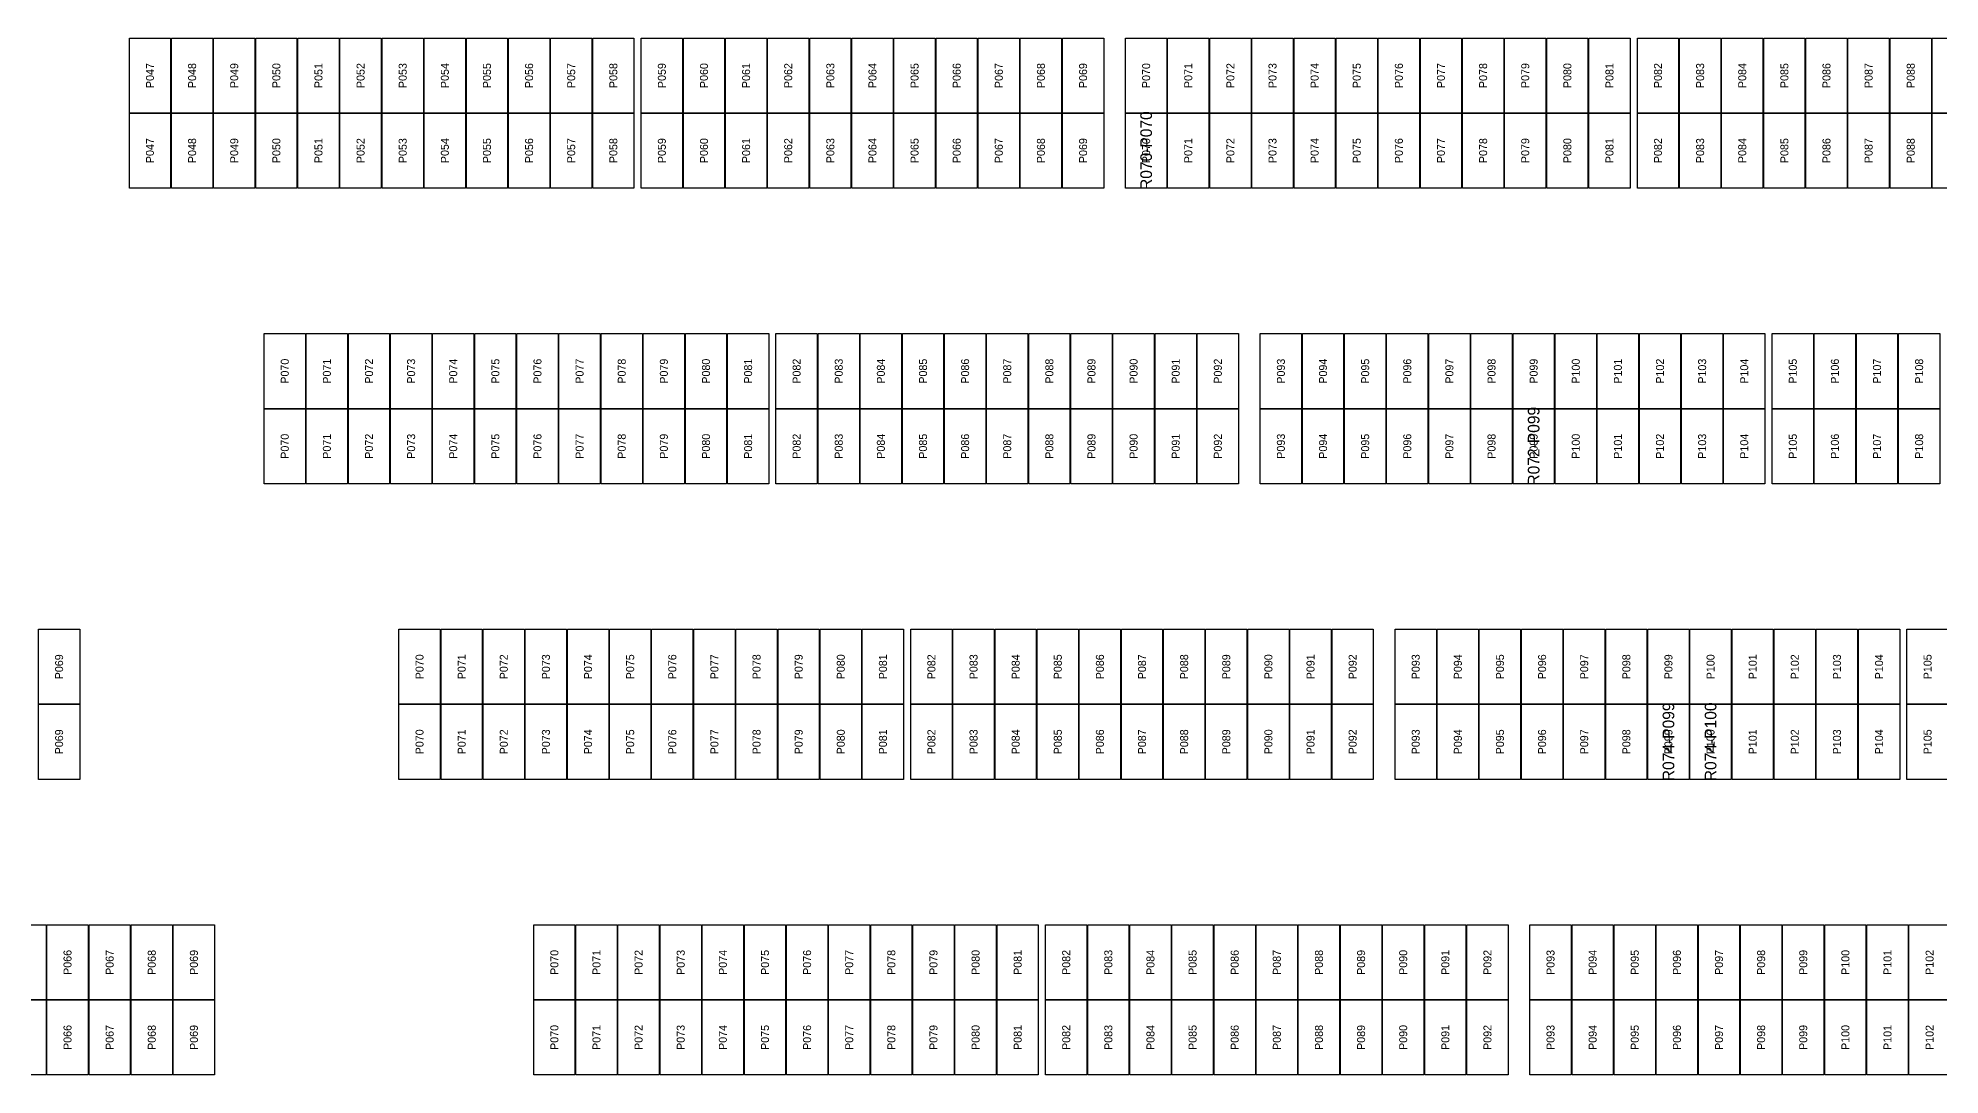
# Model space of a CAD drawing. Extents: x 296295 to 296770, y 651564 to 652121.
# Drawn here: x 296581.8 to 296634.1, y 651816 to 651844.5 of the extents above; entities that cross this region are included whole.
import ezdxf
from ezdxf.enums import TextEntityAlignment as Align

# ---------------------------------------------------------------- set-up
doc = ezdxf.new("R2010")
doc.units = 0

msp = doc.modelspace()

# ---------------------------------------------------------------- linework, layer by layer
at = {"layer": 'DEFECTIVE_PANELS'}
for points in [[(296611.702, 651842.464), (296612.836, 651842.464), (296612.836, 651840.401), (296611.702, 651840.401)], [(296622.355, 651834.338), (296623.489, 651834.338), (296623.489, 651832.275), (296622.355, 651832.275)], [(296626.061, 651826.212), (296627.195, 651826.212), (296627.195, 651824.149), (296626.061, 651824.149)], [(296627.219, 651826.212), (296628.353, 651826.212), (296628.353, 651824.149), (296627.219, 651824.149)]]:
    msp.add_lwpolyline(points, close=True, dxfattribs=at)
at = {"layer": 'PANELS_MASTER'}
for points in [[(296584.316, 651844.527), (296585.45, 651844.527), (296585.45, 651842.464), (296584.316, 651842.464)], [(296585.474, 651844.527), (296586.608, 651844.527), (296586.608, 651842.464), (296585.474, 651842.464)], [(296586.632, 651844.527), (296587.766, 651844.527), (296587.766, 651842.464), (296586.632, 651842.464)], [(296587.79, 651844.527), (296588.924, 651844.527), (296588.924, 651842.464), (296587.79, 651842.464)], [(296588.948, 651844.527), (296590.082, 651844.527), (296590.082, 651842.464), (296588.948, 651842.464)], [(296590.106, 651844.527), (296591.24, 651844.527), (296591.24, 651842.464), (296590.106, 651842.464)], [(296591.264, 651844.527), (296592.398, 651844.527), (296592.398, 651842.464), (296591.264, 651842.464)], [(296592.422, 651844.527), (296593.556, 651844.527), (296593.556, 651842.464), (296592.422, 651842.464)], [(296593.58, 651844.527), (296594.714, 651844.527), (296594.714, 651842.464), (296593.58, 651842.464)], [(296594.738, 651844.527), (296595.872, 651844.527), (296595.872, 651842.464), (296594.738, 651842.464)], [(296595.896, 651844.527), (296597.03, 651844.527), (296597.03, 651842.464), (296595.896, 651842.464)], [(296597.054, 651844.527), (296598.188, 651844.527), (296598.188, 651842.464), (296597.054, 651842.464)], [(296598.388, 651844.527), (296599.522, 651844.527), (296599.522, 651842.464), (296598.388, 651842.464)], [(296599.546, 651844.527), (296600.68, 651844.527), (296600.68, 651842.464), (296599.546, 651842.464)], [(296600.704, 651844.527), (296601.838, 651844.527), (296601.838, 651842.464), (296600.704, 651842.464)], [(296601.862, 651844.527), (296602.996, 651844.527), (296602.996, 651842.464), (296601.862, 651842.464)], [(296603.02, 651844.527), (296604.154, 651844.527), (296604.154, 651842.464), (296603.02, 651842.464)], [(296604.178, 651844.527), (296605.312, 651844.527), (296605.312, 651842.464), (296604.178, 651842.464)], [(296605.336, 651844.527), (296606.47, 651844.527), (296606.47, 651842.464), (296605.336, 651842.464)], [(296606.494, 651844.527), (296607.628, 651844.527), (296607.628, 651842.464), (296606.494, 651842.464)], [(296607.652, 651844.527), (296608.786, 651844.527), (296608.786, 651842.464), (296607.652, 651842.464)], [(296608.81, 651844.527), (296609.944, 651844.527), (296609.944, 651842.464), (296608.81, 651842.464)], [(296609.968, 651844.527), (296611.102, 651844.527), (296611.102, 651842.464), (296609.968, 651842.464)], [(296611.702, 651844.527), (296612.836, 651844.527), (296612.836, 651842.464), (296611.702, 651842.464)], [(296612.86, 651844.527), (296613.994, 651844.527), (296613.994, 651842.464), (296612.86, 651842.464)], [(296614.018, 651844.527), (296615.152, 651844.527), (296615.152, 651842.464), (296614.018, 651842.464)], [(296615.176, 651844.527), (296616.31, 651844.527), (296616.31, 651842.464), (296615.176, 651842.464)], [(296616.334, 651844.527), (296617.468, 651844.527), (296617.468, 651842.464), (296616.334, 651842.464)], [(296617.492, 651844.527), (296618.626, 651844.527), (296618.626, 651842.464), (296617.492, 651842.464)], [(296618.65, 651844.527), (296619.784, 651844.527), (296619.784, 651842.464), (296618.65, 651842.464)], [(296619.808, 651844.527), (296620.942, 651844.527), (296620.942, 651842.464), (296619.808, 651842.464)], [(296620.966, 651844.527), (296622.1, 651844.527), (296622.1, 651842.464), (296620.966, 651842.464)], [(296622.124, 651844.527), (296623.258, 651844.527), (296623.258, 651842.464), (296622.124, 651842.464)], [(296623.282, 651844.527), (296624.416, 651844.527), (296624.416, 651842.464), (296623.282, 651842.464)], [(296624.44, 651844.527), (296625.574, 651844.527), (296625.574, 651842.464), (296624.44, 651842.464)], [(296625.774, 651844.527), (296626.908, 651844.527), (296626.908, 651842.464), (296625.774, 651842.464)], [(296626.932, 651844.527), (296628.066, 651844.527), (296628.066, 651842.464), (296626.932, 651842.464)], [(296628.09, 651844.527), (296629.224, 651844.527), (296629.224, 651842.464), (296628.09, 651842.464)], [(296629.248, 651844.527), (296630.382, 651844.527), (296630.382, 651842.464), (296629.248, 651842.464)], [(296630.406, 651844.527), (296631.54, 651844.527), (296631.54, 651842.464), (296630.406, 651842.464)], [(296631.564, 651844.527), (296632.698, 651844.527), (296632.698, 651842.464), (296631.564, 651842.464)], [(296632.722, 651844.527), (296633.856, 651844.527), (296633.856, 651842.464), (296632.722, 651842.464)], [(296633.88, 651844.527), (296635.014, 651844.527), (296635.014, 651842.464), (296633.88, 651842.464)], [(296584.316, 651842.464), (296585.45, 651842.464), (296585.45, 651840.401), (296584.316, 651840.401)], [(296585.474, 651842.464), (296586.608, 651842.464), (296586.608, 651840.401), (296585.474, 651840.401)], [(296586.632, 651842.464), (296587.766, 651842.464), (296587.766, 651840.401), (296586.632, 651840.401)], [(296587.79, 651842.464), (296588.924, 651842.464), (296588.924, 651840.401), (296587.79, 651840.401)], [(296588.948, 651842.464), (296590.082, 651842.464), (296590.082, 651840.401), (296588.948, 651840.401)], [(296590.106, 651842.464), (296591.24, 651842.464), (296591.24, 651840.401), (296590.106, 651840.401)], [(296591.264, 651842.464), (296592.398, 651842.464), (296592.398, 651840.401), (296591.264, 651840.401)], [(296592.422, 651842.464), (296593.556, 651842.464), (296593.556, 651840.401), (296592.422, 651840.401)], [(296593.58, 651842.464), (296594.714, 651842.464), (296594.714, 651840.401), (296593.58, 651840.401)], [(296594.738, 651842.464), (296595.872, 651842.464), (296595.872, 651840.401), (296594.738, 651840.401)], [(296595.896, 651842.464), (296597.03, 651842.464), (296597.03, 651840.401), (296595.896, 651840.401)], [(296597.054, 651842.464), (296598.188, 651842.464), (296598.188, 651840.401), (296597.054, 651840.401)], [(296598.388, 651842.464), (296599.522, 651842.464), (296599.522, 651840.401), (296598.388, 651840.401)], [(296599.546, 651842.464), (296600.68, 651842.464), (296600.68, 651840.401), (296599.546, 651840.401)], [(296600.704, 651842.464), (296601.838, 651842.464), (296601.838, 651840.401), (296600.704, 651840.401)], [(296601.862, 651842.464), (296602.996, 651842.464), (296602.996, 651840.401), (296601.862, 651840.401)], [(296603.02, 651842.464), (296604.154, 651842.464), (296604.154, 651840.401), (296603.02, 651840.401)], [(296604.178, 651842.464), (296605.312, 651842.464), (296605.312, 651840.401), (296604.178, 651840.401)], [(296605.336, 651842.464), (296606.47, 651842.464), (296606.47, 651840.401), (296605.336, 651840.401)], [(296606.494, 651842.464), (296607.628, 651842.464), (296607.628, 651840.401), (296606.494, 651840.401)], [(296607.652, 651842.464), (296608.786, 651842.464), (296608.786, 651840.401), (296607.652, 651840.401)], [(296608.81, 651842.464), (296609.944, 651842.464), (296609.944, 651840.401), (296608.81, 651840.401)], [(296609.968, 651842.464), (296611.102, 651842.464), (296611.102, 651840.401), (296609.968, 651840.401)], [(296612.86, 651842.464), (296613.994, 651842.464), (296613.994, 651840.401), (296612.86, 651840.401)], [(296614.018, 651842.464), (296615.152, 651842.464), (296615.152, 651840.401), (296614.018, 651840.401)], [(296615.176, 651842.464), (296616.31, 651842.464), (296616.31, 651840.401), (296615.176, 651840.401)], [(296616.334, 651842.464), (296617.468, 651842.464), (296617.468, 651840.401), (296616.334, 651840.401)], [(296617.492, 651842.464), (296618.626, 651842.464), (296618.626, 651840.401), (296617.492, 651840.401)], [(296618.65, 651842.464), (296619.784, 651842.464), (296619.784, 651840.401), (296618.65, 651840.401)], [(296619.808, 651842.464), (296620.942, 651842.464), (296620.942, 651840.401), (296619.808, 651840.401)], [(296620.966, 651842.464), (296622.1, 651842.464), (296622.1, 651840.401), (296620.966, 651840.401)], [(296622.124, 651842.464), (296623.258, 651842.464), (296623.258, 651840.401), (296622.124, 651840.401)], [(296623.282, 651842.464), (296624.416, 651842.464), (296624.416, 651840.401), (296623.282, 651840.401)], [(296624.44, 651842.464), (296625.574, 651842.464), (296625.574, 651840.401), (296624.44, 651840.401)], [(296625.774, 651842.464), (296626.908, 651842.464), (296626.908, 651840.401), (296625.774, 651840.401)], [(296626.932, 651842.464), (296628.066, 651842.464), (296628.066, 651840.401), (296626.932, 651840.401)], [(296628.09, 651842.464), (296629.224, 651842.464), (296629.224, 651840.401), (296628.09, 651840.401)], [(296629.248, 651842.464), (296630.382, 651842.464), (296630.382, 651840.401), (296629.248, 651840.401)], [(296630.406, 651842.464), (296631.54, 651842.464), (296631.54, 651840.401), (296630.406, 651840.401)], [(296631.564, 651842.464), (296632.698, 651842.464), (296632.698, 651840.401), (296631.564, 651840.401)], [(296632.722, 651842.464), (296633.856, 651842.464), (296633.856, 651840.401), (296632.722, 651840.401)], [(296633.88, 651842.464), (296635.014, 651842.464), (296635.014, 651840.401), (296633.88, 651840.401)], [(296588.021, 651836.401), (296589.155, 651836.401), (296589.155, 651834.338), (296588.021, 651834.338)], [(296589.179, 651836.401), (296590.313, 651836.401), (296590.313, 651834.338), (296589.179, 651834.338)], [(296590.337, 651836.401), (296591.471, 651836.401), (296591.471, 651834.338), (296590.337, 651834.338)], [(296591.495, 651836.401), (296592.629, 651836.401), (296592.629, 651834.338), (296591.495, 651834.338)], [(296592.653, 651836.401), (296593.787, 651836.401), (296593.787, 651834.338), (296592.653, 651834.338)], [(296593.811, 651836.401), (296594.945, 651836.401), (296594.945, 651834.338), (296593.811, 651834.338)], [(296594.969, 651836.401), (296596.103, 651836.401), (296596.103, 651834.338), (296594.969, 651834.338)], [(296596.127, 651836.401), (296597.261, 651836.401), (296597.261, 651834.338), (296596.127, 651834.338)], [(296597.285, 651836.401), (296598.419, 651836.401), (296598.419, 651834.338), (296597.285, 651834.338)], [(296598.443, 651836.401), (296599.577, 651836.401), (296599.577, 651834.338), (296598.443, 651834.338)], [(296599.601, 651836.401), (296600.735, 651836.401), (296600.735, 651834.338), (296599.601, 651834.338)], [(296600.759, 651836.401), (296601.893, 651836.401), (296601.893, 651834.338), (296600.759, 651834.338)], [(296602.093, 651836.401), (296603.227, 651836.401), (296603.227, 651834.338), (296602.093, 651834.338)], [(296603.251, 651836.401), (296604.385, 651836.401), (296604.385, 651834.338), (296603.251, 651834.338)], [(296604.409, 651836.401), (296605.543, 651836.401), (296605.543, 651834.338), (296604.409, 651834.338)], [(296605.567, 651836.401), (296606.701, 651836.401), (296606.701, 651834.338), (296605.567, 651834.338)], [(296606.725, 651836.401), (296607.859, 651836.401), (296607.859, 651834.338), (296606.725, 651834.338)], [(296607.883, 651836.401), (296609.017, 651836.401), (296609.017, 651834.338), (296607.883, 651834.338)], [(296609.041, 651836.401), (296610.175, 651836.401), (296610.175, 651834.338), (296609.041, 651834.338)], [(296610.199, 651836.401), (296611.333, 651836.401), (296611.333, 651834.338), (296610.199, 651834.338)], [(296611.357, 651836.401), (296612.491, 651836.401), (296612.491, 651834.338), (296611.357, 651834.338)], [(296612.515, 651836.401), (296613.649, 651836.401), (296613.649, 651834.338), (296612.515, 651834.338)], [(296613.673, 651836.401), (296614.807, 651836.401), (296614.807, 651834.338), (296613.673, 651834.338)], [(296615.407, 651836.401), (296616.541, 651836.401), (296616.541, 651834.338), (296615.407, 651834.338)], [(296616.565, 651836.401), (296617.699, 651836.401), (296617.699, 651834.338), (296616.565, 651834.338)], [(296617.723, 651836.401), (296618.857, 651836.401), (296618.857, 651834.338), (296617.723, 651834.338)], [(296618.881, 651836.401), (296620.015, 651836.401), (296620.015, 651834.338), (296618.881, 651834.338)], [(296620.039, 651836.401), (296621.173, 651836.401), (296621.173, 651834.338), (296620.039, 651834.338)], [(296621.197, 651836.401), (296622.331, 651836.401), (296622.331, 651834.338), (296621.197, 651834.338)], [(296622.355, 651836.401), (296623.489, 651836.401), (296623.489, 651834.338), (296622.355, 651834.338)], [(296623.513, 651836.401), (296624.647, 651836.401), (296624.647, 651834.338), (296623.513, 651834.338)], [(296624.671, 651836.401), (296625.805, 651836.401), (296625.805, 651834.338), (296624.671, 651834.338)], [(296625.829, 651836.401), (296626.963, 651836.401), (296626.963, 651834.338), (296625.829, 651834.338)], [(296626.987, 651836.401), (296628.121, 651836.401), (296628.121, 651834.338), (296626.987, 651834.338)], [(296628.145, 651836.401), (296629.279, 651836.401), (296629.279, 651834.338), (296628.145, 651834.338)], [(296629.479, 651836.401), (296630.613, 651836.401), (296630.613, 651834.338), (296629.479, 651834.338)], [(296630.637, 651836.401), (296631.771, 651836.401), (296631.771, 651834.338), (296630.637, 651834.338)], [(296631.795, 651836.401), (296632.929, 651836.401), (296632.929, 651834.338), (296631.795, 651834.338)], [(296632.953, 651836.401), (296634.087, 651836.401), (296634.087, 651834.338), (296632.953, 651834.338)], [(296588.021, 651834.338), (296589.155, 651834.338), (296589.155, 651832.275), (296588.021, 651832.275)], [(296589.179, 651834.338), (296590.313, 651834.338), (296590.313, 651832.275), (296589.179, 651832.275)], [(296590.337, 651834.338), (296591.471, 651834.338), (296591.471, 651832.275), (296590.337, 651832.275)], [(296591.495, 651834.338), (296592.629, 651834.338), (296592.629, 651832.275), (296591.495, 651832.275)], [(296592.653, 651834.338), (296593.787, 651834.338), (296593.787, 651832.275), (296592.653, 651832.275)], [(296593.811, 651834.338), (296594.945, 651834.338), (296594.945, 651832.275), (296593.811, 651832.275)], [(296594.969, 651834.338), (296596.103, 651834.338), (296596.103, 651832.275), (296594.969, 651832.275)], [(296596.127, 651834.338), (296597.261, 651834.338), (296597.261, 651832.275), (296596.127, 651832.275)], [(296597.285, 651834.338), (296598.419, 651834.338), (296598.419, 651832.275), (296597.285, 651832.275)], [(296598.443, 651834.338), (296599.577, 651834.338), (296599.577, 651832.275), (296598.443, 651832.275)], [(296599.601, 651834.338), (296600.735, 651834.338), (296600.735, 651832.275), (296599.601, 651832.275)], [(296600.759, 651834.338), (296601.893, 651834.338), (296601.893, 651832.275), (296600.759, 651832.275)], [(296602.093, 651834.338), (296603.227, 651834.338), (296603.227, 651832.275), (296602.093, 651832.275)], [(296603.251, 651834.338), (296604.385, 651834.338), (296604.385, 651832.275), (296603.251, 651832.275)], [(296604.409, 651834.338), (296605.543, 651834.338), (296605.543, 651832.275), (296604.409, 651832.275)], [(296605.567, 651834.338), (296606.701, 651834.338), (296606.701, 651832.275), (296605.567, 651832.275)], [(296606.725, 651834.338), (296607.859, 651834.338), (296607.859, 651832.275), (296606.725, 651832.275)], [(296607.883, 651834.338), (296609.017, 651834.338), (296609.017, 651832.275), (296607.883, 651832.275)], [(296609.041, 651834.338), (296610.175, 651834.338), (296610.175, 651832.275), (296609.041, 651832.275)], [(296610.199, 651834.338), (296611.333, 651834.338), (296611.333, 651832.275), (296610.199, 651832.275)], [(296611.357, 651834.338), (296612.491, 651834.338), (296612.491, 651832.275), (296611.357, 651832.275)], [(296612.515, 651834.338), (296613.649, 651834.338), (296613.649, 651832.275), (296612.515, 651832.275)], [(296613.673, 651834.338), (296614.807, 651834.338), (296614.807, 651832.275), (296613.673, 651832.275)], [(296615.407, 651834.338), (296616.541, 651834.338), (296616.541, 651832.275), (296615.407, 651832.275)], [(296616.565, 651834.338), (296617.699, 651834.338), (296617.699, 651832.275), (296616.565, 651832.275)], [(296617.723, 651834.338), (296618.857, 651834.338), (296618.857, 651832.275), (296617.723, 651832.275)], [(296618.881, 651834.338), (296620.015, 651834.338), (296620.015, 651832.275), (296618.881, 651832.275)], [(296620.039, 651834.338), (296621.173, 651834.338), (296621.173, 651832.275), (296620.039, 651832.275)], [(296621.197, 651834.338), (296622.331, 651834.338), (296622.331, 651832.275), (296621.197, 651832.275)], [(296623.513, 651834.338), (296624.647, 651834.338), (296624.647, 651832.275), (296623.513, 651832.275)], [(296624.671, 651834.338), (296625.805, 651834.338), (296625.805, 651832.275), (296624.671, 651832.275)], [(296625.829, 651834.338), (296626.963, 651834.338), (296626.963, 651832.275), (296625.829, 651832.275)], [(296626.987, 651834.338), (296628.121, 651834.338), (296628.121, 651832.275), (296626.987, 651832.275)], [(296628.145, 651834.338), (296629.279, 651834.338), (296629.279, 651832.275), (296628.145, 651832.275)], [(296629.479, 651834.338), (296630.613, 651834.338), (296630.613, 651832.275), (296629.479, 651832.275)], [(296630.637, 651834.338), (296631.771, 651834.338), (296631.771, 651832.275), (296630.637, 651832.275)], [(296631.795, 651834.338), (296632.929, 651834.338), (296632.929, 651832.275), (296631.795, 651832.275)], [(296632.953, 651834.338), (296634.087, 651834.338), (296634.087, 651832.275), (296632.953, 651832.275)], [(296581.817, 651828.275), (296582.951, 651828.275), (296582.951, 651826.212), (296581.817, 651826.212)], [(296591.727, 651828.275), (296592.861, 651828.275), (296592.861, 651826.212), (296591.727, 651826.212)], [(296592.885, 651828.275), (296594.019, 651828.275), (296594.019, 651826.212), (296592.885, 651826.212)], [(296594.043, 651828.275), (296595.177, 651828.275), (296595.177, 651826.212), (296594.043, 651826.212)], [(296595.201, 651828.275), (296596.335, 651828.275), (296596.335, 651826.212), (296595.201, 651826.212)], [(296596.359, 651828.275), (296597.493, 651828.275), (296597.493, 651826.212), (296596.359, 651826.212)], [(296597.517, 651828.275), (296598.651, 651828.275), (296598.651, 651826.212), (296597.517, 651826.212)], [(296598.675, 651828.275), (296599.809, 651828.275), (296599.809, 651826.212), (296598.675, 651826.212)], [(296599.833, 651828.275), (296600.967, 651828.275), (296600.967, 651826.212), (296599.833, 651826.212)], [(296600.991, 651828.275), (296602.125, 651828.275), (296602.125, 651826.212), (296600.991, 651826.212)], [(296602.149, 651828.275), (296603.283, 651828.275), (296603.283, 651826.212), (296602.149, 651826.212)], [(296603.307, 651828.275), (296604.441, 651828.275), (296604.441, 651826.212), (296603.307, 651826.212)], [(296604.465, 651828.275), (296605.599, 651828.275), (296605.599, 651826.212), (296604.465, 651826.212)], [(296605.799, 651828.275), (296606.933, 651828.275), (296606.933, 651826.212), (296605.799, 651826.212)], [(296606.957, 651828.275), (296608.091, 651828.275), (296608.091, 651826.212), (296606.957, 651826.212)], [(296608.115, 651828.275), (296609.249, 651828.275), (296609.249, 651826.212), (296608.115, 651826.212)], [(296609.273, 651828.275), (296610.407, 651828.275), (296610.407, 651826.212), (296609.273, 651826.212)], [(296610.431, 651828.275), (296611.565, 651828.275), (296611.565, 651826.212), (296610.431, 651826.212)], [(296611.589, 651828.275), (296612.723, 651828.275), (296612.723, 651826.212), (296611.589, 651826.212)], [(296612.747, 651828.275), (296613.881, 651828.275), (296613.881, 651826.212), (296612.747, 651826.212)], [(296613.905, 651828.275), (296615.039, 651828.275), (296615.039, 651826.212), (296613.905, 651826.212)], [(296615.063, 651828.275), (296616.197, 651828.275), (296616.197, 651826.212), (296615.063, 651826.212)], [(296616.221, 651828.275), (296617.355, 651828.275), (296617.355, 651826.212), (296616.221, 651826.212)], [(296617.379, 651828.275), (296618.513, 651828.275), (296618.513, 651826.212), (296617.379, 651826.212)], [(296619.113, 651828.275), (296620.247, 651828.275), (296620.247, 651826.212), (296619.113, 651826.212)], [(296620.271, 651828.275), (296621.405, 651828.275), (296621.405, 651826.212), (296620.271, 651826.212)], [(296621.429, 651828.275), (296622.563, 651828.275), (296622.563, 651826.212), (296621.429, 651826.212)], [(296622.587, 651828.275), (296623.721, 651828.275), (296623.721, 651826.212), (296622.587, 651826.212)], [(296623.745, 651828.275), (296624.879, 651828.275), (296624.879, 651826.212), (296623.745, 651826.212)], [(296624.903, 651828.275), (296626.037, 651828.275), (296626.037, 651826.212), (296624.903, 651826.212)], [(296626.061, 651828.275), (296627.195, 651828.275), (296627.195, 651826.212), (296626.061, 651826.212)], [(296627.219, 651828.275), (296628.353, 651828.275), (296628.353, 651826.212), (296627.219, 651826.212)], [(296628.377, 651828.275), (296629.511, 651828.275), (296629.511, 651826.212), (296628.377, 651826.212)], [(296629.535, 651828.275), (296630.669, 651828.275), (296630.669, 651826.212), (296629.535, 651826.212)], [(296630.693, 651828.275), (296631.827, 651828.275), (296631.827, 651826.212), (296630.693, 651826.212)], [(296631.851, 651828.275), (296632.985, 651828.275), (296632.985, 651826.212), (296631.851, 651826.212)], [(296633.185, 651828.275), (296634.319, 651828.275), (296634.319, 651826.212), (296633.185, 651826.212)], [(296581.817, 651826.212), (296582.951, 651826.212), (296582.951, 651824.149), (296581.817, 651824.149)], [(296591.727, 651826.212), (296592.861, 651826.212), (296592.861, 651824.149), (296591.727, 651824.149)], [(296592.885, 651826.212), (296594.019, 651826.212), (296594.019, 651824.149), (296592.885, 651824.149)], [(296594.043, 651826.212), (296595.177, 651826.212), (296595.177, 651824.149), (296594.043, 651824.149)], [(296595.201, 651826.212), (296596.335, 651826.212), (296596.335, 651824.149), (296595.201, 651824.149)], [(296596.359, 651826.212), (296597.493, 651826.212), (296597.493, 651824.149), (296596.359, 651824.149)], [(296597.517, 651826.212), (296598.651, 651826.212), (296598.651, 651824.149), (296597.517, 651824.149)], [(296598.675, 651826.212), (296599.809, 651826.212), (296599.809, 651824.149), (296598.675, 651824.149)], [(296599.833, 651826.212), (296600.967, 651826.212), (296600.967, 651824.149), (296599.833, 651824.149)], [(296600.991, 651826.212), (296602.125, 651826.212), (296602.125, 651824.149), (296600.991, 651824.149)], [(296602.149, 651826.212), (296603.283, 651826.212), (296603.283, 651824.149), (296602.149, 651824.149)], [(296603.307, 651826.212), (296604.441, 651826.212), (296604.441, 651824.149), (296603.307, 651824.149)], [(296604.465, 651826.212), (296605.599, 651826.212), (296605.599, 651824.149), (296604.465, 651824.149)], [(296605.799, 651826.212), (296606.933, 651826.212), (296606.933, 651824.149), (296605.799, 651824.149)], [(296606.957, 651826.212), (296608.091, 651826.212), (296608.091, 651824.149), (296606.957, 651824.149)], [(296608.115, 651826.212), (296609.249, 651826.212), (296609.249, 651824.149), (296608.115, 651824.149)], [(296609.273, 651826.212), (296610.407, 651826.212), (296610.407, 651824.149), (296609.273, 651824.149)], [(296610.431, 651826.212), (296611.565, 651826.212), (296611.565, 651824.149), (296610.431, 651824.149)], [(296611.589, 651826.212), (296612.723, 651826.212), (296612.723, 651824.149), (296611.589, 651824.149)], [(296612.747, 651826.212), (296613.881, 651826.212), (296613.881, 651824.149), (296612.747, 651824.149)], [(296613.905, 651826.212), (296615.039, 651826.212), (296615.039, 651824.149), (296613.905, 651824.149)], [(296615.063, 651826.212), (296616.197, 651826.212), (296616.197, 651824.149), (296615.063, 651824.149)], [(296616.221, 651826.212), (296617.355, 651826.212), (296617.355, 651824.149), (296616.221, 651824.149)], [(296617.379, 651826.212), (296618.513, 651826.212), (296618.513, 651824.149), (296617.379, 651824.149)], [(296619.113, 651826.212), (296620.247, 651826.212), (296620.247, 651824.149), (296619.113, 651824.149)], [(296620.271, 651826.212), (296621.405, 651826.212), (296621.405, 651824.149), (296620.271, 651824.149)], [(296621.429, 651826.212), (296622.563, 651826.212), (296622.563, 651824.149), (296621.429, 651824.149)], [(296622.587, 651826.212), (296623.721, 651826.212), (296623.721, 651824.149), (296622.587, 651824.149)], [(296623.745, 651826.212), (296624.879, 651826.212), (296624.879, 651824.149), (296623.745, 651824.149)], [(296624.903, 651826.212), (296626.037, 651826.212), (296626.037, 651824.149), (296624.903, 651824.149)], [(296628.377, 651826.212), (296629.511, 651826.212), (296629.511, 651824.149), (296628.377, 651824.149)], [(296629.535, 651826.212), (296630.669, 651826.212), (296630.669, 651824.149), (296629.535, 651824.149)], [(296630.693, 651826.212), (296631.827, 651826.212), (296631.827, 651824.149), (296630.693, 651824.149)], [(296631.851, 651826.212), (296632.985, 651826.212), (296632.985, 651824.149), (296631.851, 651824.149)], [(296633.185, 651826.212), (296634.319, 651826.212), (296634.319, 651824.149), (296633.185, 651824.149)], [(296580.891, 651820.149), (296582.025, 651820.149), (296582.025, 651818.086), (296580.891, 651818.086)], [(296582.049, 651820.149), (296583.183, 651820.149), (296583.183, 651818.086), (296582.049, 651818.086)], [(296583.207, 651820.149), (296584.341, 651820.149), (296584.341, 651818.086), (296583.207, 651818.086)], [(296584.365, 651820.149), (296585.499, 651820.149), (296585.499, 651818.086), (296584.365, 651818.086)], [(296585.523, 651820.149), (296586.657, 651820.149), (296586.657, 651818.086), (296585.523, 651818.086)], [(296595.433, 651820.149), (296596.567, 651820.149), (296596.567, 651818.086), (296595.433, 651818.086)], [(296596.591, 651820.149), (296597.725, 651820.149), (296597.725, 651818.086), (296596.591, 651818.086)], [(296597.749, 651820.149), (296598.883, 651820.149), (296598.883, 651818.086), (296597.749, 651818.086)], [(296598.907, 651820.149), (296600.041, 651820.149), (296600.041, 651818.086), (296598.907, 651818.086)], [(296600.065, 651820.149), (296601.199, 651820.149), (296601.199, 651818.086), (296600.065, 651818.086)], [(296601.223, 651820.149), (296602.357, 651820.149), (296602.357, 651818.086), (296601.223, 651818.086)], [(296602.381, 651820.149), (296603.515, 651820.149), (296603.515, 651818.086), (296602.381, 651818.086)], [(296603.539, 651820.149), (296604.673, 651820.149), (296604.673, 651818.086), (296603.539, 651818.086)], [(296604.697, 651820.149), (296605.831, 651820.149), (296605.831, 651818.086), (296604.697, 651818.086)], [(296605.855, 651820.149), (296606.989, 651820.149), (296606.989, 651818.086), (296605.855, 651818.086)], [(296607.013, 651820.149), (296608.147, 651820.149), (296608.147, 651818.086), (296607.013, 651818.086)], [(296608.171, 651820.149), (296609.305, 651820.149), (296609.305, 651818.086), (296608.171, 651818.086)], [(296609.505, 651820.149), (296610.639, 651820.149), (296610.639, 651818.086), (296609.505, 651818.086)], [(296610.663, 651820.149), (296611.797, 651820.149), (296611.797, 651818.086), (296610.663, 651818.086)], [(296611.821, 651820.149), (296612.955, 651820.149), (296612.955, 651818.086), (296611.821, 651818.086)], [(296612.979, 651820.149), (296614.113, 651820.149), (296614.113, 651818.086), (296612.979, 651818.086)], [(296614.137, 651820.149), (296615.271, 651820.149), (296615.271, 651818.086), (296614.137, 651818.086)], [(296615.295, 651820.149), (296616.429, 651820.149), (296616.429, 651818.086), (296615.295, 651818.086)], [(296616.453, 651820.149), (296617.587, 651820.149), (296617.587, 651818.086), (296616.453, 651818.086)], [(296617.611, 651820.149), (296618.745, 651820.149), (296618.745, 651818.086), (296617.611, 651818.086)], [(296618.769, 651820.149), (296619.903, 651820.149), (296619.903, 651818.086), (296618.769, 651818.086)], [(296619.927, 651820.149), (296621.061, 651820.149), (296621.061, 651818.086), (296619.927, 651818.086)], [(296621.085, 651820.149), (296622.219, 651820.149), (296622.219, 651818.086), (296621.085, 651818.086)], [(296622.819, 651820.149), (296623.953, 651820.149), (296623.953, 651818.086), (296622.819, 651818.086)], [(296623.977, 651820.149), (296625.111, 651820.149), (296625.111, 651818.086), (296623.977, 651818.086)], [(296625.135, 651820.149), (296626.269, 651820.149), (296626.269, 651818.086), (296625.135, 651818.086)], [(296626.293, 651820.149), (296627.427, 651820.149), (296627.427, 651818.086), (296626.293, 651818.086)], [(296627.451, 651820.149), (296628.585, 651820.149), (296628.585, 651818.086), (296627.451, 651818.086)], [(296628.609, 651820.149), (296629.743, 651820.149), (296629.743, 651818.086), (296628.609, 651818.086)], [(296629.767, 651820.149), (296630.901, 651820.149), (296630.901, 651818.086), (296629.767, 651818.086)], [(296630.925, 651820.149), (296632.059, 651820.149), (296632.059, 651818.086), (296630.925, 651818.086)], [(296632.083, 651820.149), (296633.217, 651820.149), (296633.217, 651818.086), (296632.083, 651818.086)], [(296633.241, 651820.149), (296634.375, 651820.149), (296634.375, 651818.086), (296633.241, 651818.086)], [(296580.891, 651818.086), (296582.025, 651818.086), (296582.025, 651816.023), (296580.891, 651816.023)], [(296582.049, 651818.086), (296583.183, 651818.086), (296583.183, 651816.023), (296582.049, 651816.023)], [(296583.207, 651818.086), (296584.341, 651818.086), (296584.341, 651816.023), (296583.207, 651816.023)], [(296584.365, 651818.086), (296585.499, 651818.086), (296585.499, 651816.023), (296584.365, 651816.023)], [(296585.523, 651818.086), (296586.657, 651818.086), (296586.657, 651816.023), (296585.523, 651816.023)], [(296595.433, 651818.086), (296596.567, 651818.086), (296596.567, 651816.023), (296595.433, 651816.023)], [(296596.591, 651818.086), (296597.725, 651818.086), (296597.725, 651816.023), (296596.591, 651816.023)], [(296597.749, 651818.086), (296598.883, 651818.086), (296598.883, 651816.023), (296597.749, 651816.023)], [(296598.907, 651818.086), (296600.041, 651818.086), (296600.041, 651816.023), (296598.907, 651816.023)], [(296600.065, 651818.086), (296601.199, 651818.086), (296601.199, 651816.023), (296600.065, 651816.023)], [(296601.223, 651818.086), (296602.357, 651818.086), (296602.357, 651816.023), (296601.223, 651816.023)], [(296602.381, 651818.086), (296603.515, 651818.086), (296603.515, 651816.023), (296602.381, 651816.023)], [(296603.539, 651818.086), (296604.673, 651818.086), (296604.673, 651816.023), (296603.539, 651816.023)], [(296604.697, 651818.086), (296605.831, 651818.086), (296605.831, 651816.023), (296604.697, 651816.023)], [(296605.855, 651818.086), (296606.989, 651818.086), (296606.989, 651816.023), (296605.855, 651816.023)], [(296607.013, 651818.086), (296608.147, 651818.086), (296608.147, 651816.023), (296607.013, 651816.023)], [(296608.171, 651818.086), (296609.305, 651818.086), (296609.305, 651816.023), (296608.171, 651816.023)], [(296609.505, 651818.086), (296610.639, 651818.086), (296610.639, 651816.023), (296609.505, 651816.023)], [(296610.663, 651818.086), (296611.797, 651818.086), (296611.797, 651816.023), (296610.663, 651816.023)], [(296611.821, 651818.086), (296612.955, 651818.086), (296612.955, 651816.023), (296611.821, 651816.023)], [(296612.979, 651818.086), (296614.113, 651818.086), (296614.113, 651816.023), (296612.979, 651816.023)], [(296614.137, 651818.086), (296615.271, 651818.086), (296615.271, 651816.023), (296614.137, 651816.023)], [(296615.295, 651818.086), (296616.429, 651818.086), (296616.429, 651816.023), (296615.295, 651816.023)], [(296616.453, 651818.086), (296617.587, 651818.086), (296617.587, 651816.023), (296616.453, 651816.023)], [(296617.611, 651818.086), (296618.745, 651818.086), (296618.745, 651816.023), (296617.611, 651816.023)], [(296618.769, 651818.086), (296619.903, 651818.086), (296619.903, 651816.023), (296618.769, 651816.023)], [(296619.927, 651818.086), (296621.061, 651818.086), (296621.061, 651816.023), (296619.927, 651816.023)], [(296621.085, 651818.086), (296622.219, 651818.086), (296622.219, 651816.023), (296621.085, 651816.023)], [(296622.819, 651818.086), (296623.953, 651818.086), (296623.953, 651816.023), (296622.819, 651816.023)], [(296623.977, 651818.086), (296625.111, 651818.086), (296625.111, 651816.023), (296623.977, 651816.023)], [(296625.135, 651818.086), (296626.269, 651818.086), (296626.269, 651816.023), (296625.135, 651816.023)], [(296626.293, 651818.086), (296627.427, 651818.086), (296627.427, 651816.023), (296626.293, 651816.023)], [(296627.451, 651818.086), (296628.585, 651818.086), (296628.585, 651816.023), (296627.451, 651816.023)], [(296628.609, 651818.086), (296629.743, 651818.086), (296629.743, 651816.023), (296628.609, 651816.023)], [(296629.767, 651818.086), (296630.901, 651818.086), (296630.901, 651816.023), (296629.767, 651816.023)], [(296630.925, 651818.086), (296632.059, 651818.086), (296632.059, 651816.023), (296630.925, 651816.023)], [(296632.083, 651818.086), (296633.217, 651818.086), (296633.217, 651816.023), (296632.083, 651816.023)], [(296633.241, 651818.086), (296634.375, 651818.086), (296634.375, 651816.023), (296633.241, 651816.023)]]:
    msp.add_lwpolyline(points, close=True, dxfattribs=at)

# ---------------------------------------------------------------- texts
at = {"layer": 'DEFECT_LABELS'}
for s, p in [('R070-P070', (296612.269, 651841.432)), ('R072-P099', (296622.922, 651833.306)), ('R074-P099', (296626.628, 651825.18)), ('R074-P100', (296627.786, 651825.18))]:
    msp.add_text(s, height=0.32, rotation=90, dxfattribs=at).set_placement(p, align=Align.MIDDLE_CENTER)
at = {"layer": 'PANEL_POSITION'}
for s, p in [('P047', (296584.883, 651843.495)), ('P048', (296586.041, 651843.495)), ('P049', (296587.199, 651843.495)), ('P050', (296588.357, 651843.495)), ('P051', (296589.515, 651843.495)), ('P052', (296590.673, 651843.495)), ('P053', (296591.831, 651843.495)), ('P054', (296592.989, 651843.495)), ('P055', (296594.147, 651843.495)), ('P056', (296595.305, 651843.495)), ('P057', (296596.463, 651843.495)), ('P058', (296597.621, 651843.495)), ('P059', (296598.955, 651843.495)), ('P060', (296600.113, 651843.495)), ('P061', (296601.271, 651843.495)), ('P062', (296602.429, 651843.495)), ('P063', (296603.587, 651843.495)), ('P064', (296604.745, 651843.495)), ('P065', (296605.903, 651843.495)), ('P066', (296607.061, 651843.495)), ('P067', (296608.219, 651843.495)), ('P068', (296609.377, 651843.495)), ('P069', (296610.535, 651843.495)), ('P070', (296612.269, 651843.495)), ('P071', (296613.427, 651843.495)), ('P072', (296614.585, 651843.495)), ('P073', (296615.743, 651843.495)), ('P074', (296616.901, 651843.495)), ('P075', (296618.059, 651843.495)), ('P076', (296619.217, 651843.495)), ('P077', (296620.375, 651843.495)), ('P078', (296621.533, 651843.495)), ('P079', (296622.691, 651843.495)), ('P080', (296623.849, 651843.495)), ('P081', (296625.007, 651843.495)), ('P082', (296626.341, 651843.495)), ('P083', (296627.499, 651843.495)), ('P084', (296628.657, 651843.495)), ('P085', (296629.815, 651843.495)), ('P086', (296630.973, 651843.495)), ('P087', (296632.131, 651843.495)), ('P088', (296633.289, 651843.495)), ('P047', (296584.883, 651841.432)), ('P048', (296586.041, 651841.432)), ('P049', (296587.199, 651841.432)), ('P050', (296588.357, 651841.432)), ('P051', (296589.515, 651841.432)), ('P052', (296590.673, 651841.432)), ('P053', (296591.831, 651841.432)), ('P054', (296592.989, 651841.432)), ('P055', (296594.147, 651841.432)), ('P056', (296595.305, 651841.432)), ('P057', (296596.463, 651841.432)), ('P058', (296597.621, 651841.432)), ('P059', (296598.955, 651841.432)), ('P060', (296600.113, 651841.432)), ('P061', (296601.271, 651841.432)), ('P062', (296602.429, 651841.432)), ('P063', (296603.587, 651841.432)), ('P064', (296604.745, 651841.432)), ('P065', (296605.903, 651841.432)), ('P066', (296607.061, 651841.432)), ('P067', (296608.219, 651841.432)), ('P068', (296609.377, 651841.432)), ('P069', (296610.535, 651841.432)), ('P070', (296612.269, 651841.432)), ('P071', (296613.427, 651841.432)), ('P072', (296614.585, 651841.432)), ('P073', (296615.743, 651841.432)), ('P074', (296616.901, 651841.432)), ('P075', (296618.059, 651841.432)), ('P076', (296619.217, 651841.432)), ('P077', (296620.375, 651841.432)), ('P078', (296621.533, 651841.432)), ('P079', (296622.691, 651841.432)), ('P080', (296623.849, 651841.432)), ('P081', (296625.007, 651841.432)), ('P082', (296626.341, 651841.432)), ('P083', (296627.499, 651841.432)), ('P084', (296628.657, 651841.432)), ('P085', (296629.815, 651841.432)), ('P086', (296630.973, 651841.432)), ('P087', (296632.131, 651841.432)), ('P088', (296633.289, 651841.432)), ('P070', (296588.588, 651835.369)), ('P071', (296589.746, 651835.369)), ('P072', (296590.904, 651835.369)), ('P073', (296592.062, 651835.369)), ('P074', (296593.22, 651835.369)), ('P075', (296594.378, 651835.369)), ('P076', (296595.536, 651835.369)), ('P077', (296596.694, 651835.369)), ('P078', (296597.852, 651835.369)), ('P079', (296599.01, 651835.369)), ('P080', (296600.168, 651835.369)), ('P081', (296601.326, 651835.369)), ('P082', (296602.66, 651835.369)), ('P083', (296603.818, 651835.369)), ('P084', (296604.976, 651835.369)), ('P085', (296606.134, 651835.369)), ('P086', (296607.292, 651835.369)), ('P087', (296608.45, 651835.369)), ('P088', (296609.608, 651835.369)), ('P089', (296610.766, 651835.369)), ('P090', (296611.924, 651835.369)), ('P091', (296613.082, 651835.369)), ('P092', (296614.24, 651835.369)), ('P093', (296615.974, 651835.369)), ('P094', (296617.132, 651835.369)), ('P095', (296618.29, 651835.369)), ('P096', (296619.448, 651835.369)), ('P097', (296620.606, 651835.369)), ('P098', (296621.764, 651835.369)), ('P099', (296622.922, 651835.369)), ('P100', (296624.08, 651835.369)), ('P101', (296625.238, 651835.369)), ('P102', (296626.396, 651835.369)), ('P103', (296627.554, 651835.369)), ('P104', (296628.712, 651835.369)), ('P105', (296630.046, 651835.369)), ('P106', (296631.204, 651835.369)), ('P107', (296632.362, 651835.369)), ('P108', (296633.52, 651835.369)), ('P070', (296588.588, 651833.306)), ('P071', (296589.746, 651833.306)), ('P072', (296590.904, 651833.306)), ('P073', (296592.062, 651833.306)), ('P074', (296593.22, 651833.306)), ('P075', (296594.378, 651833.306)), ('P076', (296595.536, 651833.306)), ('P077', (296596.694, 651833.306)), ('P078', (296597.852, 651833.306)), ('P079', (296599.01, 651833.306)), ('P080', (296600.168, 651833.306)), ('P081', (296601.326, 651833.306)), ('P082', (296602.66, 651833.306)), ('P083', (296603.818, 651833.306)), ('P084', (296604.976, 651833.306)), ('P085', (296606.134, 651833.306)), ('P086', (296607.292, 651833.306)), ('P087', (296608.45, 651833.306)), ('P088', (296609.608, 651833.306)), ('P089', (296610.766, 651833.306)), ('P090', (296611.924, 651833.306)), ('P091', (296613.082, 651833.306)), ('P092', (296614.24, 651833.306)), ('P093', (296615.974, 651833.306)), ('P094', (296617.132, 651833.306)), ('P095', (296618.29, 651833.306)), ('P096', (296619.448, 651833.306)), ('P097', (296620.606, 651833.306)), ('P098', (296621.764, 651833.306)), ('P099', (296622.922, 651833.306)), ('P100', (296624.08, 651833.306)), ('P101', (296625.238, 651833.306)), ('P102', (296626.396, 651833.306)), ('P103', (296627.554, 651833.306)), ('P104', (296628.712, 651833.306)), ('P105', (296630.046, 651833.306)), ('P106', (296631.204, 651833.306)), ('P107', (296632.362, 651833.306)), ('P108', (296633.52, 651833.306)), ('P069', (296582.384, 651827.243)), ('P070', (296592.294, 651827.243)), ('P071', (296593.452, 651827.243)), ('P072', (296594.61, 651827.243)), ('P073', (296595.768, 651827.243)), ('P074', (296596.926, 651827.243)), ('P075', (296598.084, 651827.243)), ('P076', (296599.242, 651827.243)), ('P077', (296600.4, 651827.243)), ('P078', (296601.558, 651827.243)), ('P079', (296602.716, 651827.243)), ('P080', (296603.874, 651827.243)), ('P081', (296605.032, 651827.243)), ('P082', (296606.366, 651827.243)), ('P083', (296607.524, 651827.243)), ('P084', (296608.682, 651827.243)), ('P085', (296609.84, 651827.243)), ('P086', (296610.998, 651827.243)), ('P087', (296612.156, 651827.243)), ('P088', (296613.314, 651827.243)), ('P089', (296614.472, 651827.243)), ('P090', (296615.63, 651827.243)), ('P091', (296616.788, 651827.243)), ('P092', (296617.946, 651827.243)), ('P093', (296619.68, 651827.243)), ('P094', (296620.838, 651827.243)), ('P095', (296621.996, 651827.243)), ('P096', (296623.154, 651827.243)), ('P097', (296624.312, 651827.243)), ('P098', (296625.47, 651827.243)), ('P099', (296626.628, 651827.243)), ('P100', (296627.786, 651827.243)), ('P101', (296628.944, 651827.243)), ('P102', (296630.102, 651827.243)), ('P103', (296631.26, 651827.243)), ('P104', (296632.418, 651827.243)), ('P105', (296633.752, 651827.243)), ('P069', (296582.384, 651825.18)), ('P070', (296592.294, 651825.18)), ('P071', (296593.452, 651825.18)), ('P072', (296594.61, 651825.18)), ('P073', (296595.768, 651825.18)), ('P074', (296596.926, 651825.18)), ('P075', (296598.084, 651825.18)), ('P076', (296599.242, 651825.18)), ('P077', (296600.4, 651825.18)), ('P078', (296601.558, 651825.18)), ('P079', (296602.716, 651825.18)), ('P080', (296603.874, 651825.18)), ('P081', (296605.032, 651825.18)), ('P082', (296606.366, 651825.18)), ('P083', (296607.524, 651825.18)), ('P084', (296608.682, 651825.18)), ('P085', (296609.84, 651825.18)), ('P086', (296610.998, 651825.18)), ('P087', (296612.156, 651825.18)), ('P088', (296613.314, 651825.18)), ('P089', (296614.472, 651825.18)), ('P090', (296615.63, 651825.18)), ('P091', (296616.788, 651825.18)), ('P092', (296617.946, 651825.18)), ('P093', (296619.68, 651825.18)), ('P094', (296620.838, 651825.18)), ('P095', (296621.996, 651825.18)), ('P096', (296623.154, 651825.18)), ('P097', (296624.312, 651825.18)), ('P098', (296625.47, 651825.18)), ('P099', (296626.628, 651825.18)), ('P100', (296627.786, 651825.18)), ('P101', (296628.944, 651825.18)), ('P102', (296630.102, 651825.18)), ('P103', (296631.26, 651825.18)), ('P104', (296632.418, 651825.18)), ('P105', (296633.752, 651825.18)), ('P066', (296582.616, 651819.117)), ('P067', (296583.774, 651819.117)), ('P068', (296584.932, 651819.117)), ('P069', (296586.09, 651819.117)), ('P070', (296596, 651819.117)), ('P071', (296597.158, 651819.117)), ('P072', (296598.316, 651819.117)), ('P073', (296599.474, 651819.117)), ('P074', (296600.632, 651819.117)), ('P075', (296601.79, 651819.117)), ('P076', (296602.948, 651819.117)), ('P077', (296604.106, 651819.117)), ('P078', (296605.264, 651819.117)), ('P079', (296606.422, 651819.117)), ('P080', (296607.58, 651819.117)), ('P081', (296608.738, 651819.117)), ('P082', (296610.072, 651819.117)), ('P083', (296611.23, 651819.117)), ('P084', (296612.388, 651819.117)), ('P085', (296613.546, 651819.117)), ('P086', (296614.704, 651819.117)), ('P087', (296615.862, 651819.117)), ('P088', (296617.02, 651819.117)), ('P089', (296618.178, 651819.117)), ('P090', (296619.336, 651819.117)), ('P091', (296620.494, 651819.117)), ('P092', (296621.652, 651819.117)), ('P093', (296623.386, 651819.117)), ('P094', (296624.544, 651819.117)), ('P095', (296625.702, 651819.117)), ('P096', (296626.86, 651819.117)), ('P097', (296628.018, 651819.117)), ('P098', (296629.176, 651819.117)), ('P099', (296630.334, 651819.117)), ('P100', (296631.492, 651819.117)), ('P101', (296632.65, 651819.117)), ('P102', (296633.808, 651819.117)), ('P066', (296582.616, 651817.054)), ('P067', (296583.774, 651817.054)), ('P068', (296584.932, 651817.054)), ('P069', (296586.09, 651817.054)), ('P070', (296596, 651817.054)), ('P071', (296597.158, 651817.054)), ('P072', (296598.316, 651817.054)), ('P073', (296599.474, 651817.054)), ('P074', (296600.632, 651817.054)), ('P075', (296601.79, 651817.054)), ('P076', (296602.948, 651817.054)), ('P077', (296604.106, 651817.054)), ('P078', (296605.264, 651817.054)), ('P079', (296606.422, 651817.054)), ('P080', (296607.58, 651817.054)), ('P081', (296608.738, 651817.054)), ('P082', (296610.072, 651817.054)), ('P083', (296611.23, 651817.054)), ('P084', (296612.388, 651817.054)), ('P085', (296613.546, 651817.054)), ('P086', (296614.704, 651817.054)), ('P087', (296615.862, 651817.054)), ('P088', (296617.02, 651817.054)), ('P089', (296618.178, 651817.054)), ('P090', (296619.336, 651817.054)), ('P091', (296620.494, 651817.054)), ('P092', (296621.652, 651817.054)), ('P093', (296623.386, 651817.054)), ('P094', (296624.544, 651817.054)), ('P095', (296625.702, 651817.054)), ('P096', (296626.86, 651817.054)), ('P097', (296628.018, 651817.054)), ('P098', (296629.176, 651817.054)), ('P099', (296630.334, 651817.054)), ('P100', (296631.492, 651817.054)), ('P101', (296632.65, 651817.054)), ('P102', (296633.808, 651817.054))]:
    msp.add_text(s, height=0.22, rotation=90, dxfattribs=at).set_placement(p, align=Align.MIDDLE_CENTER)

doc.saveas('drawing.dxf')
